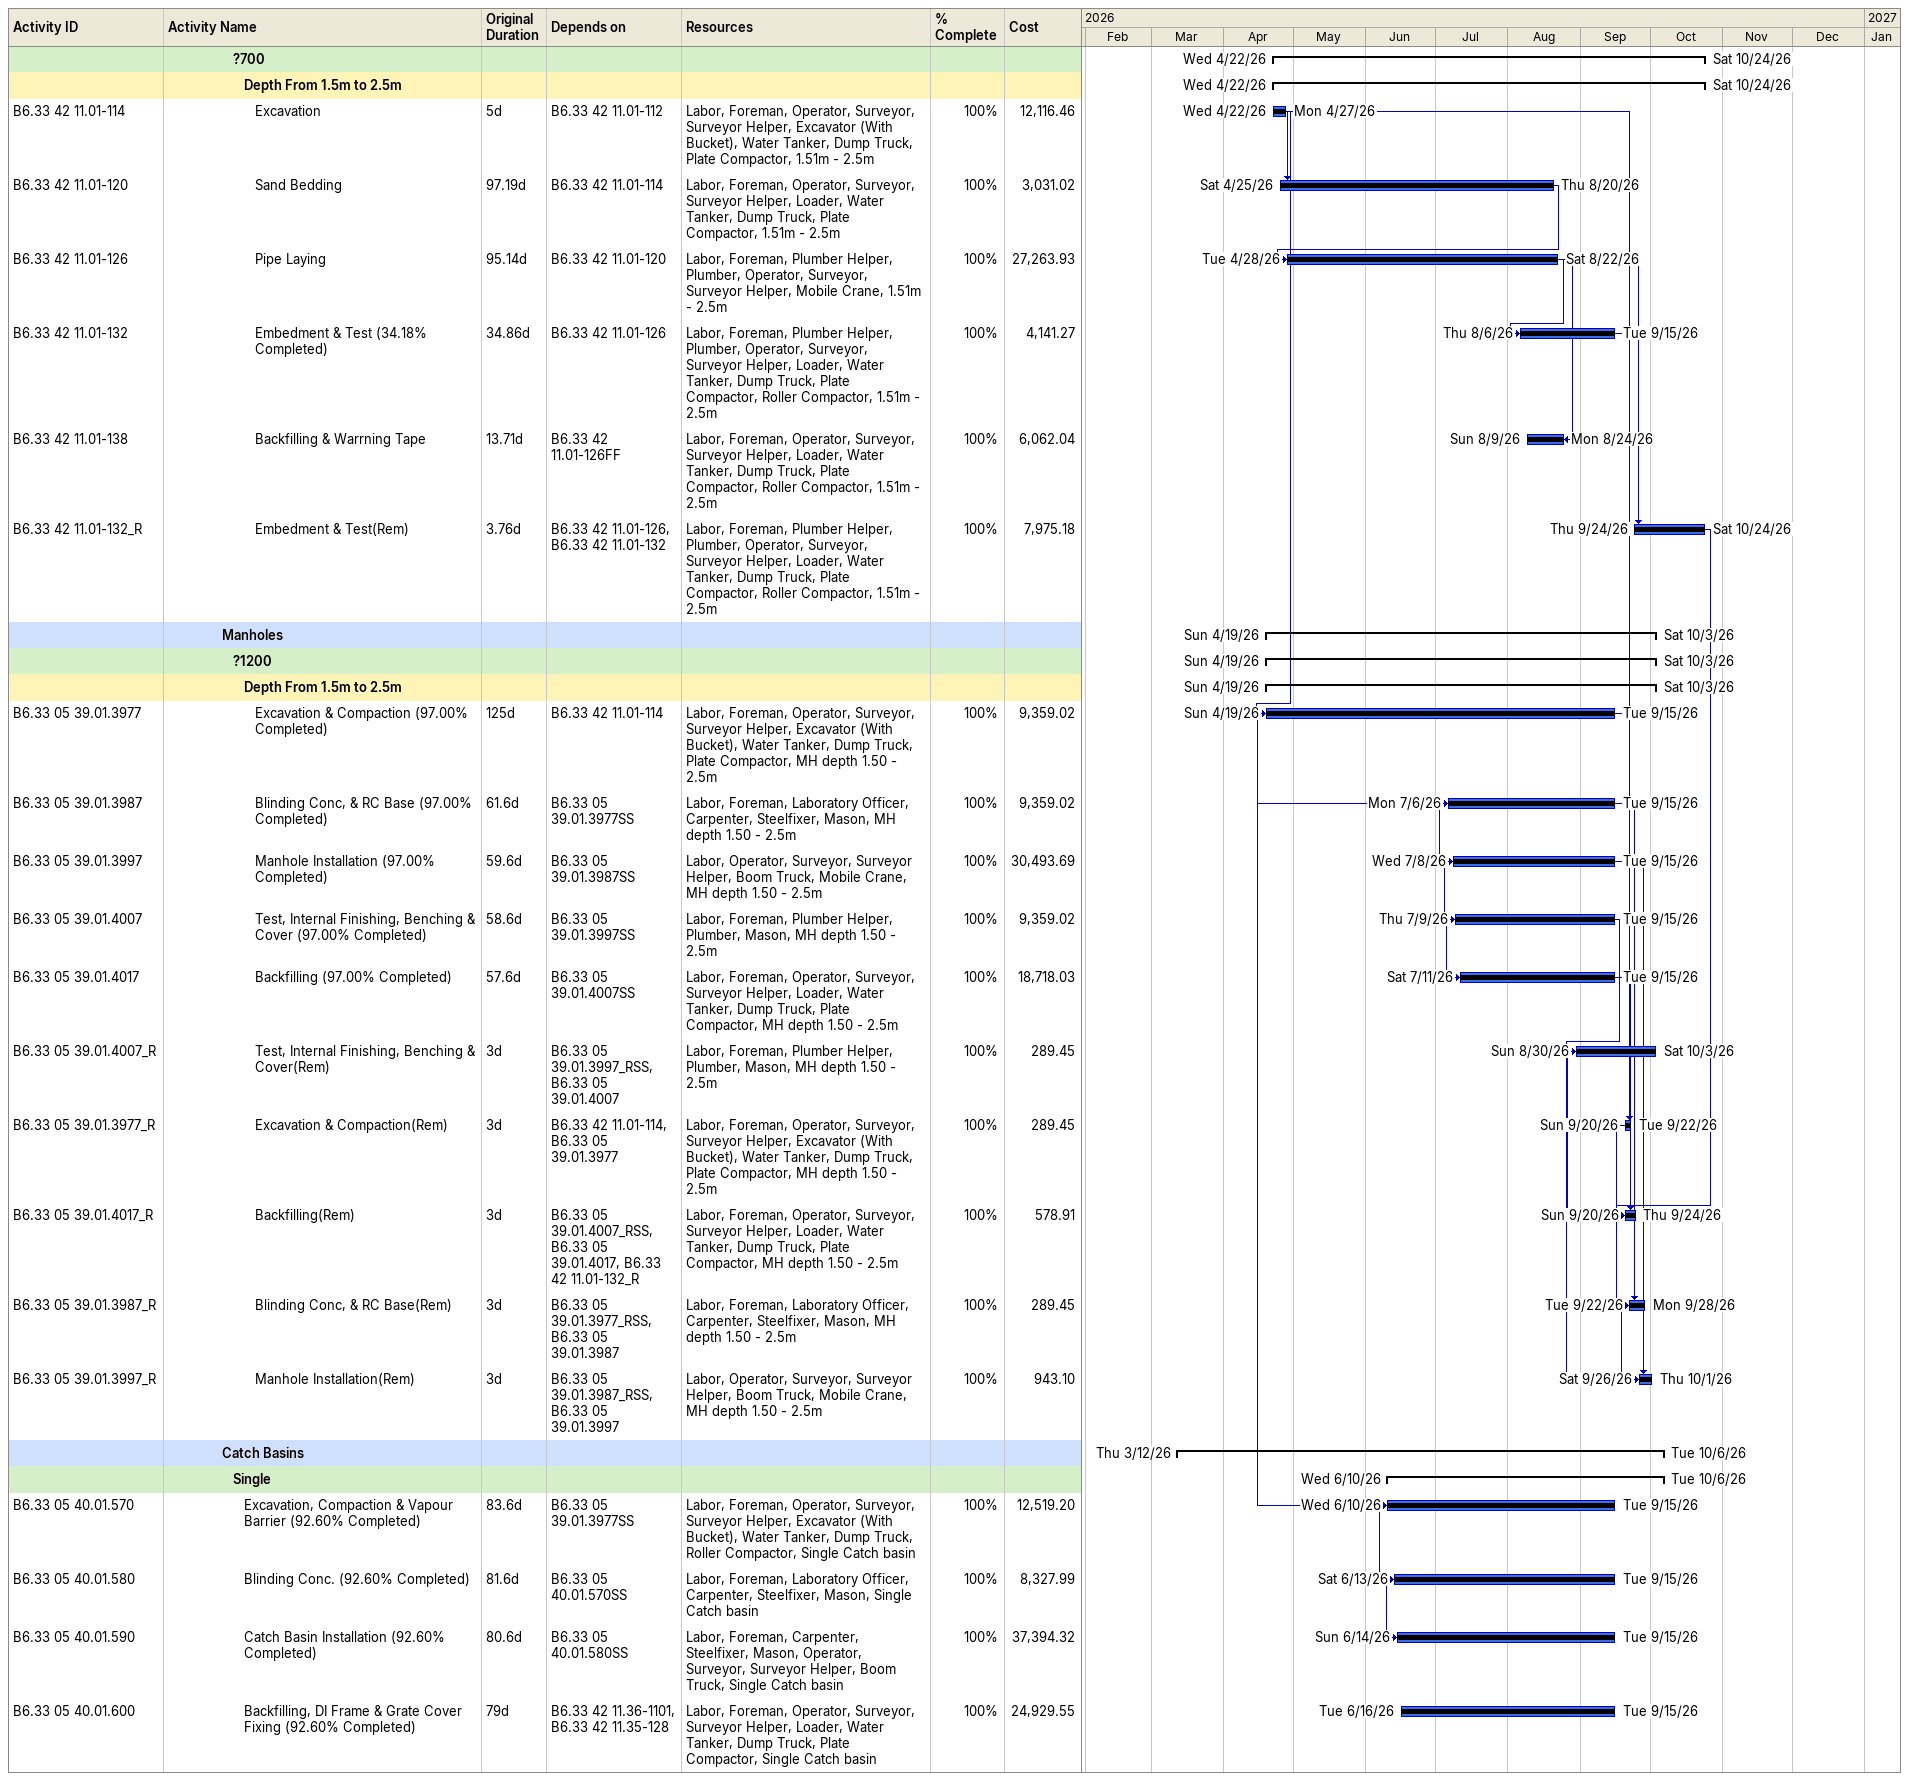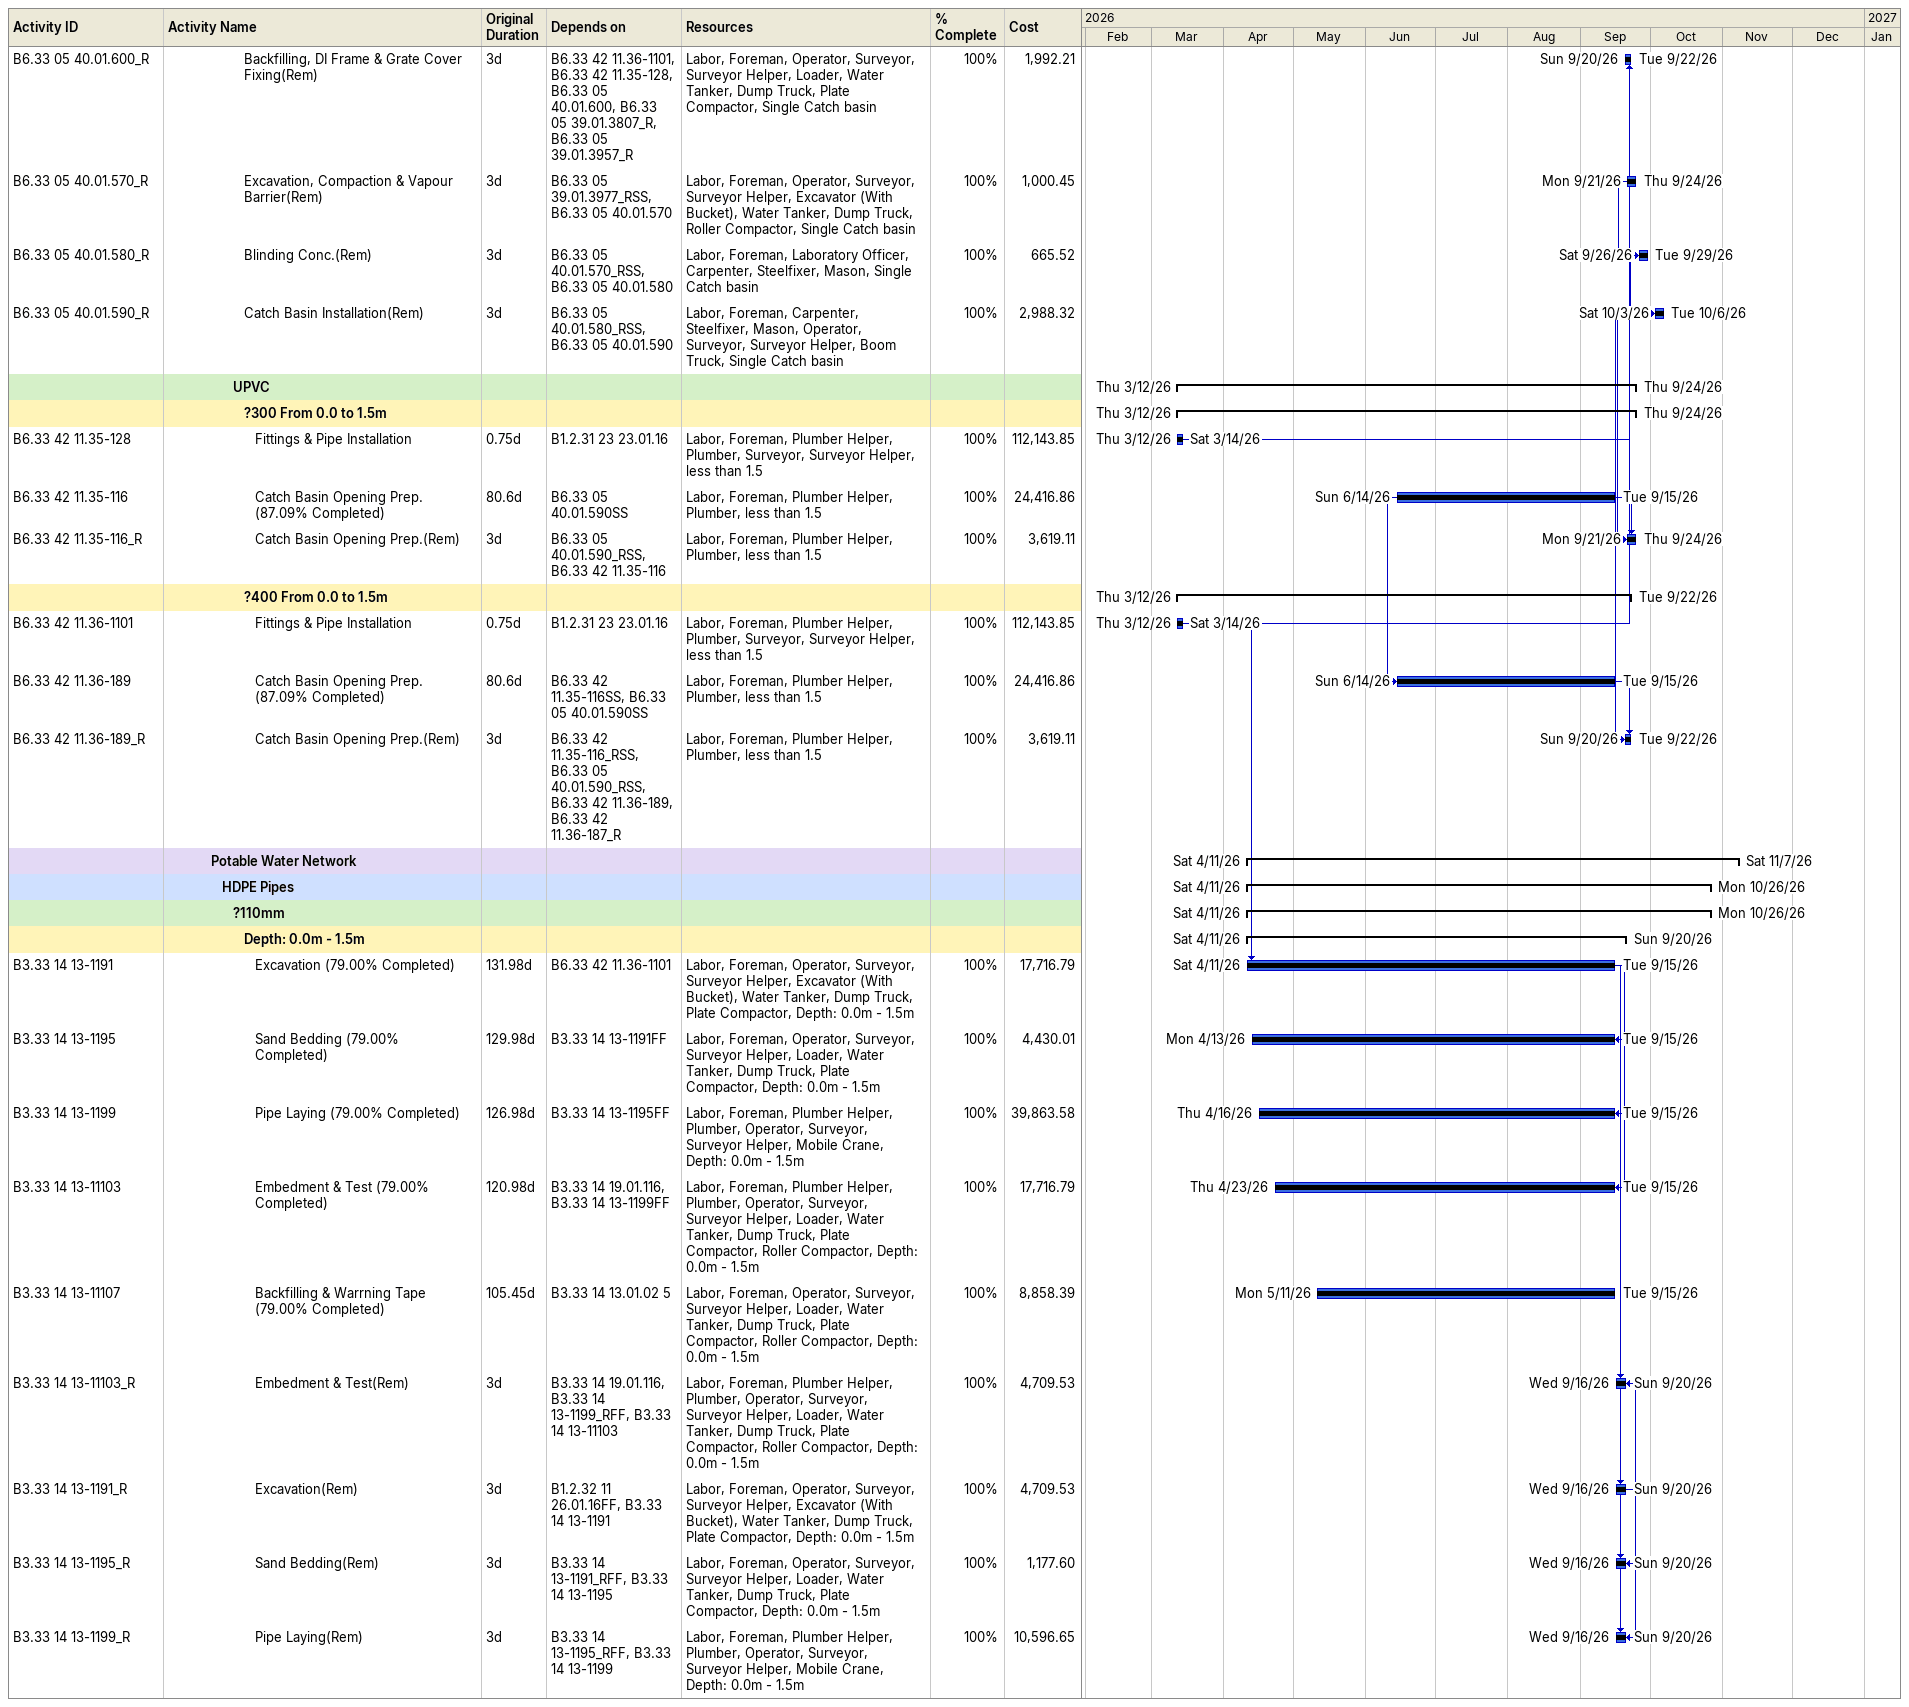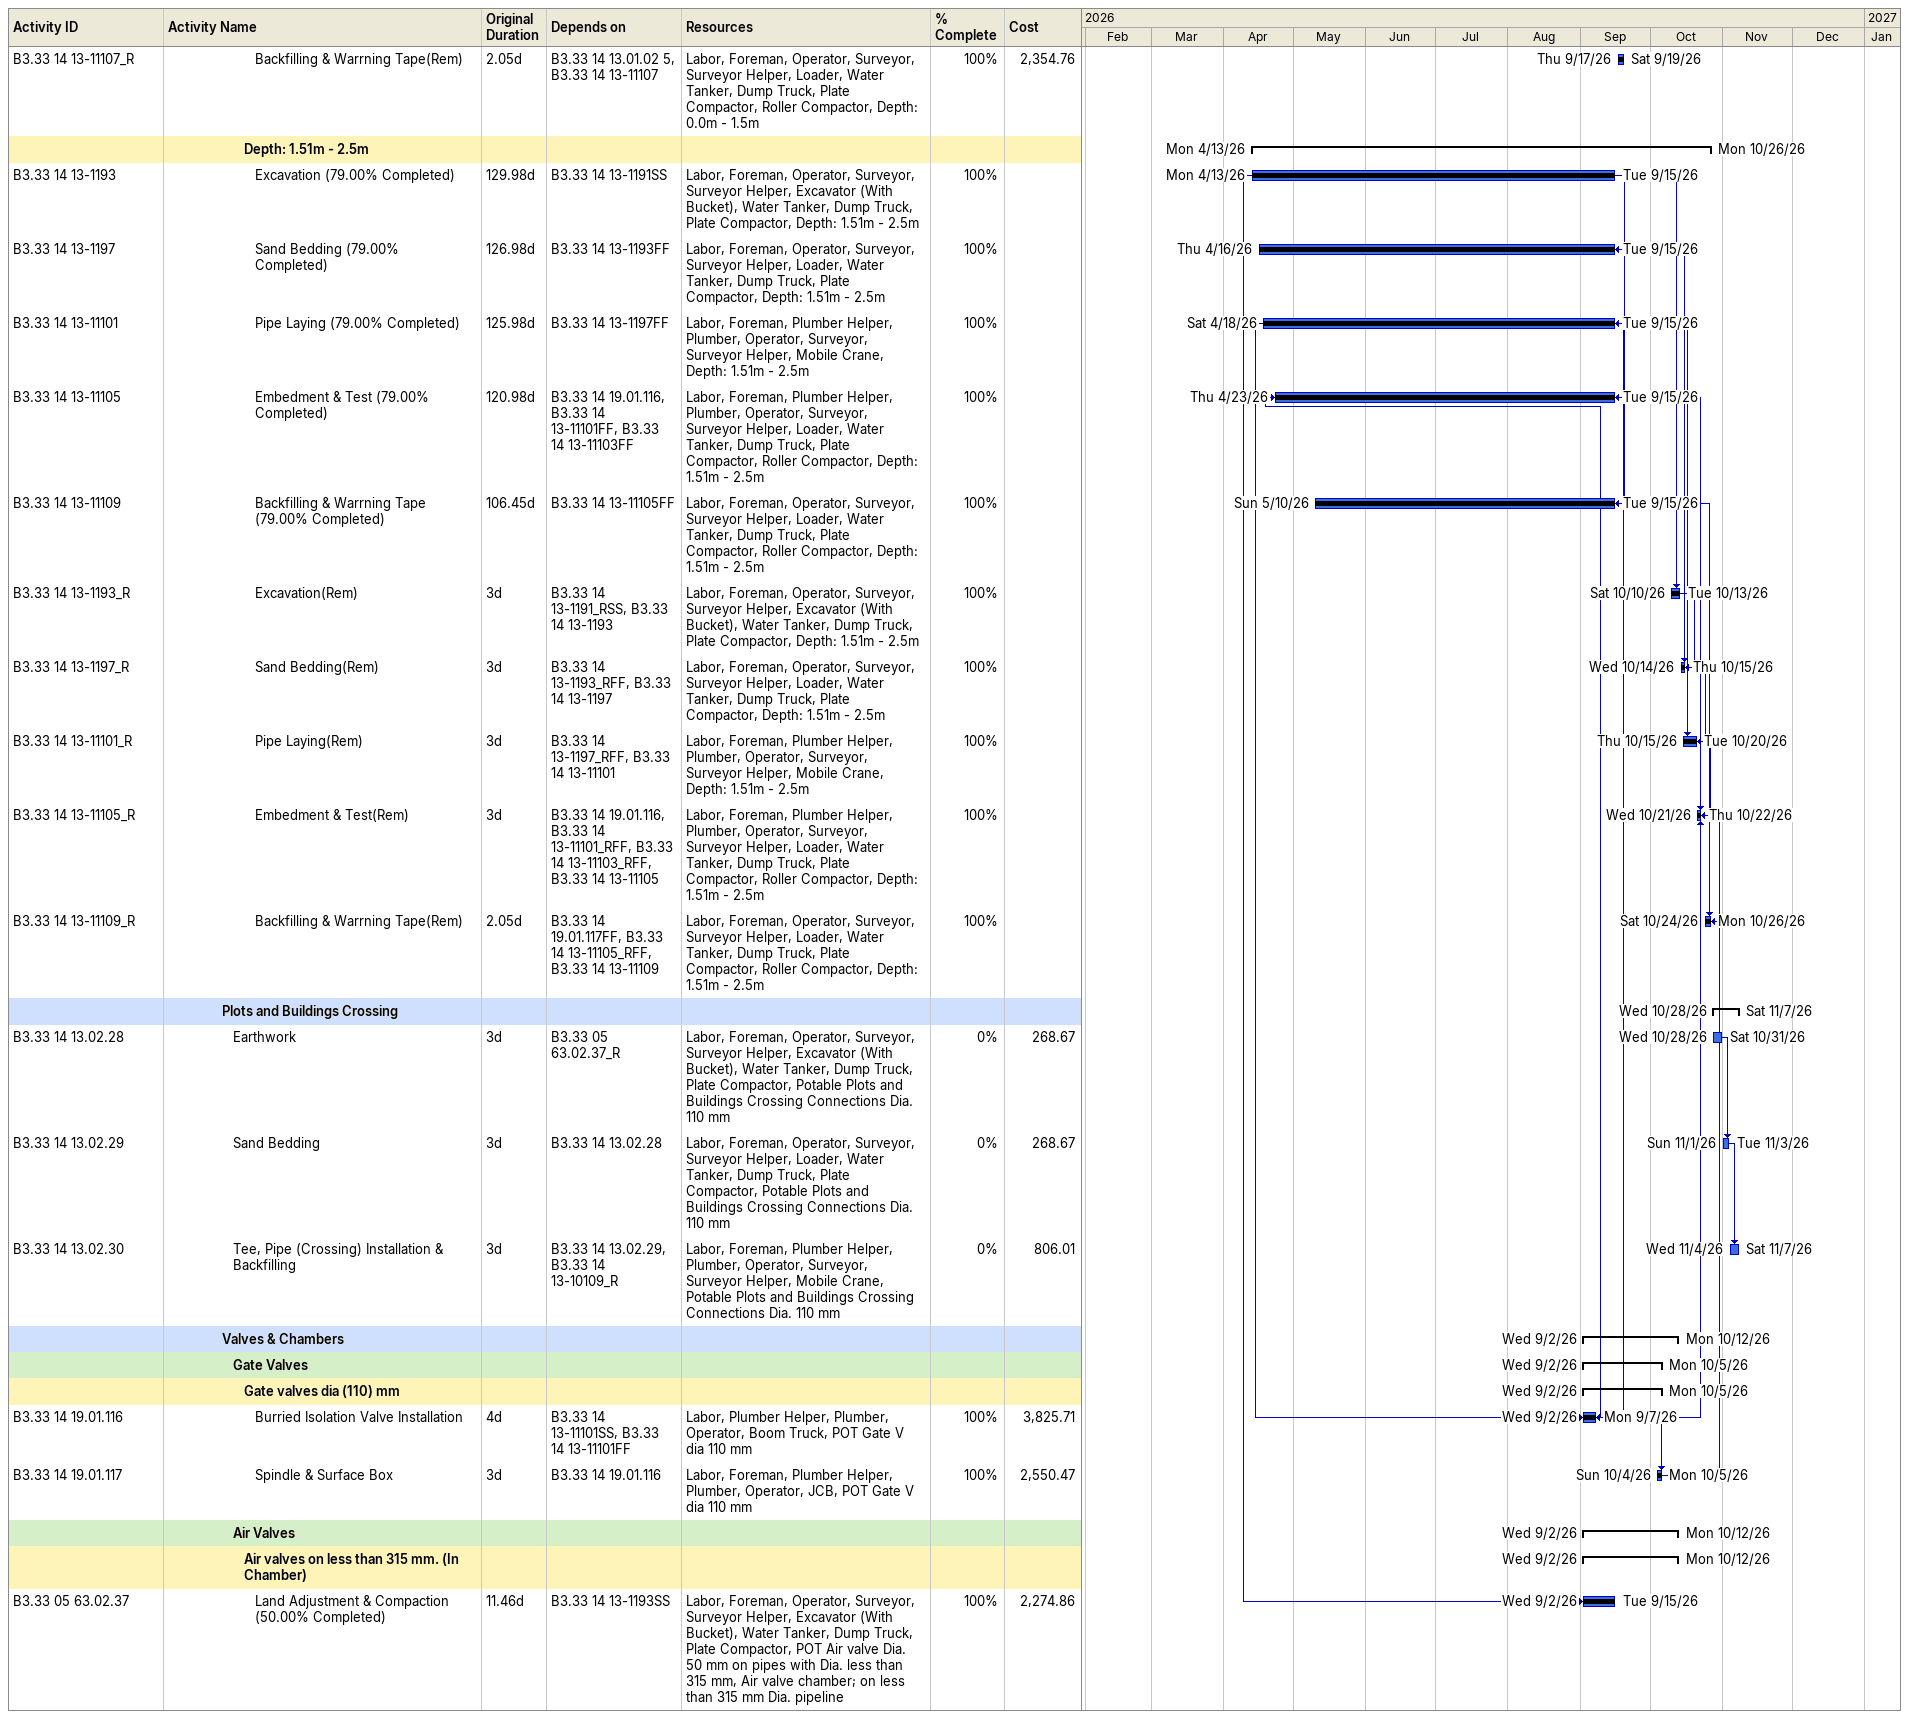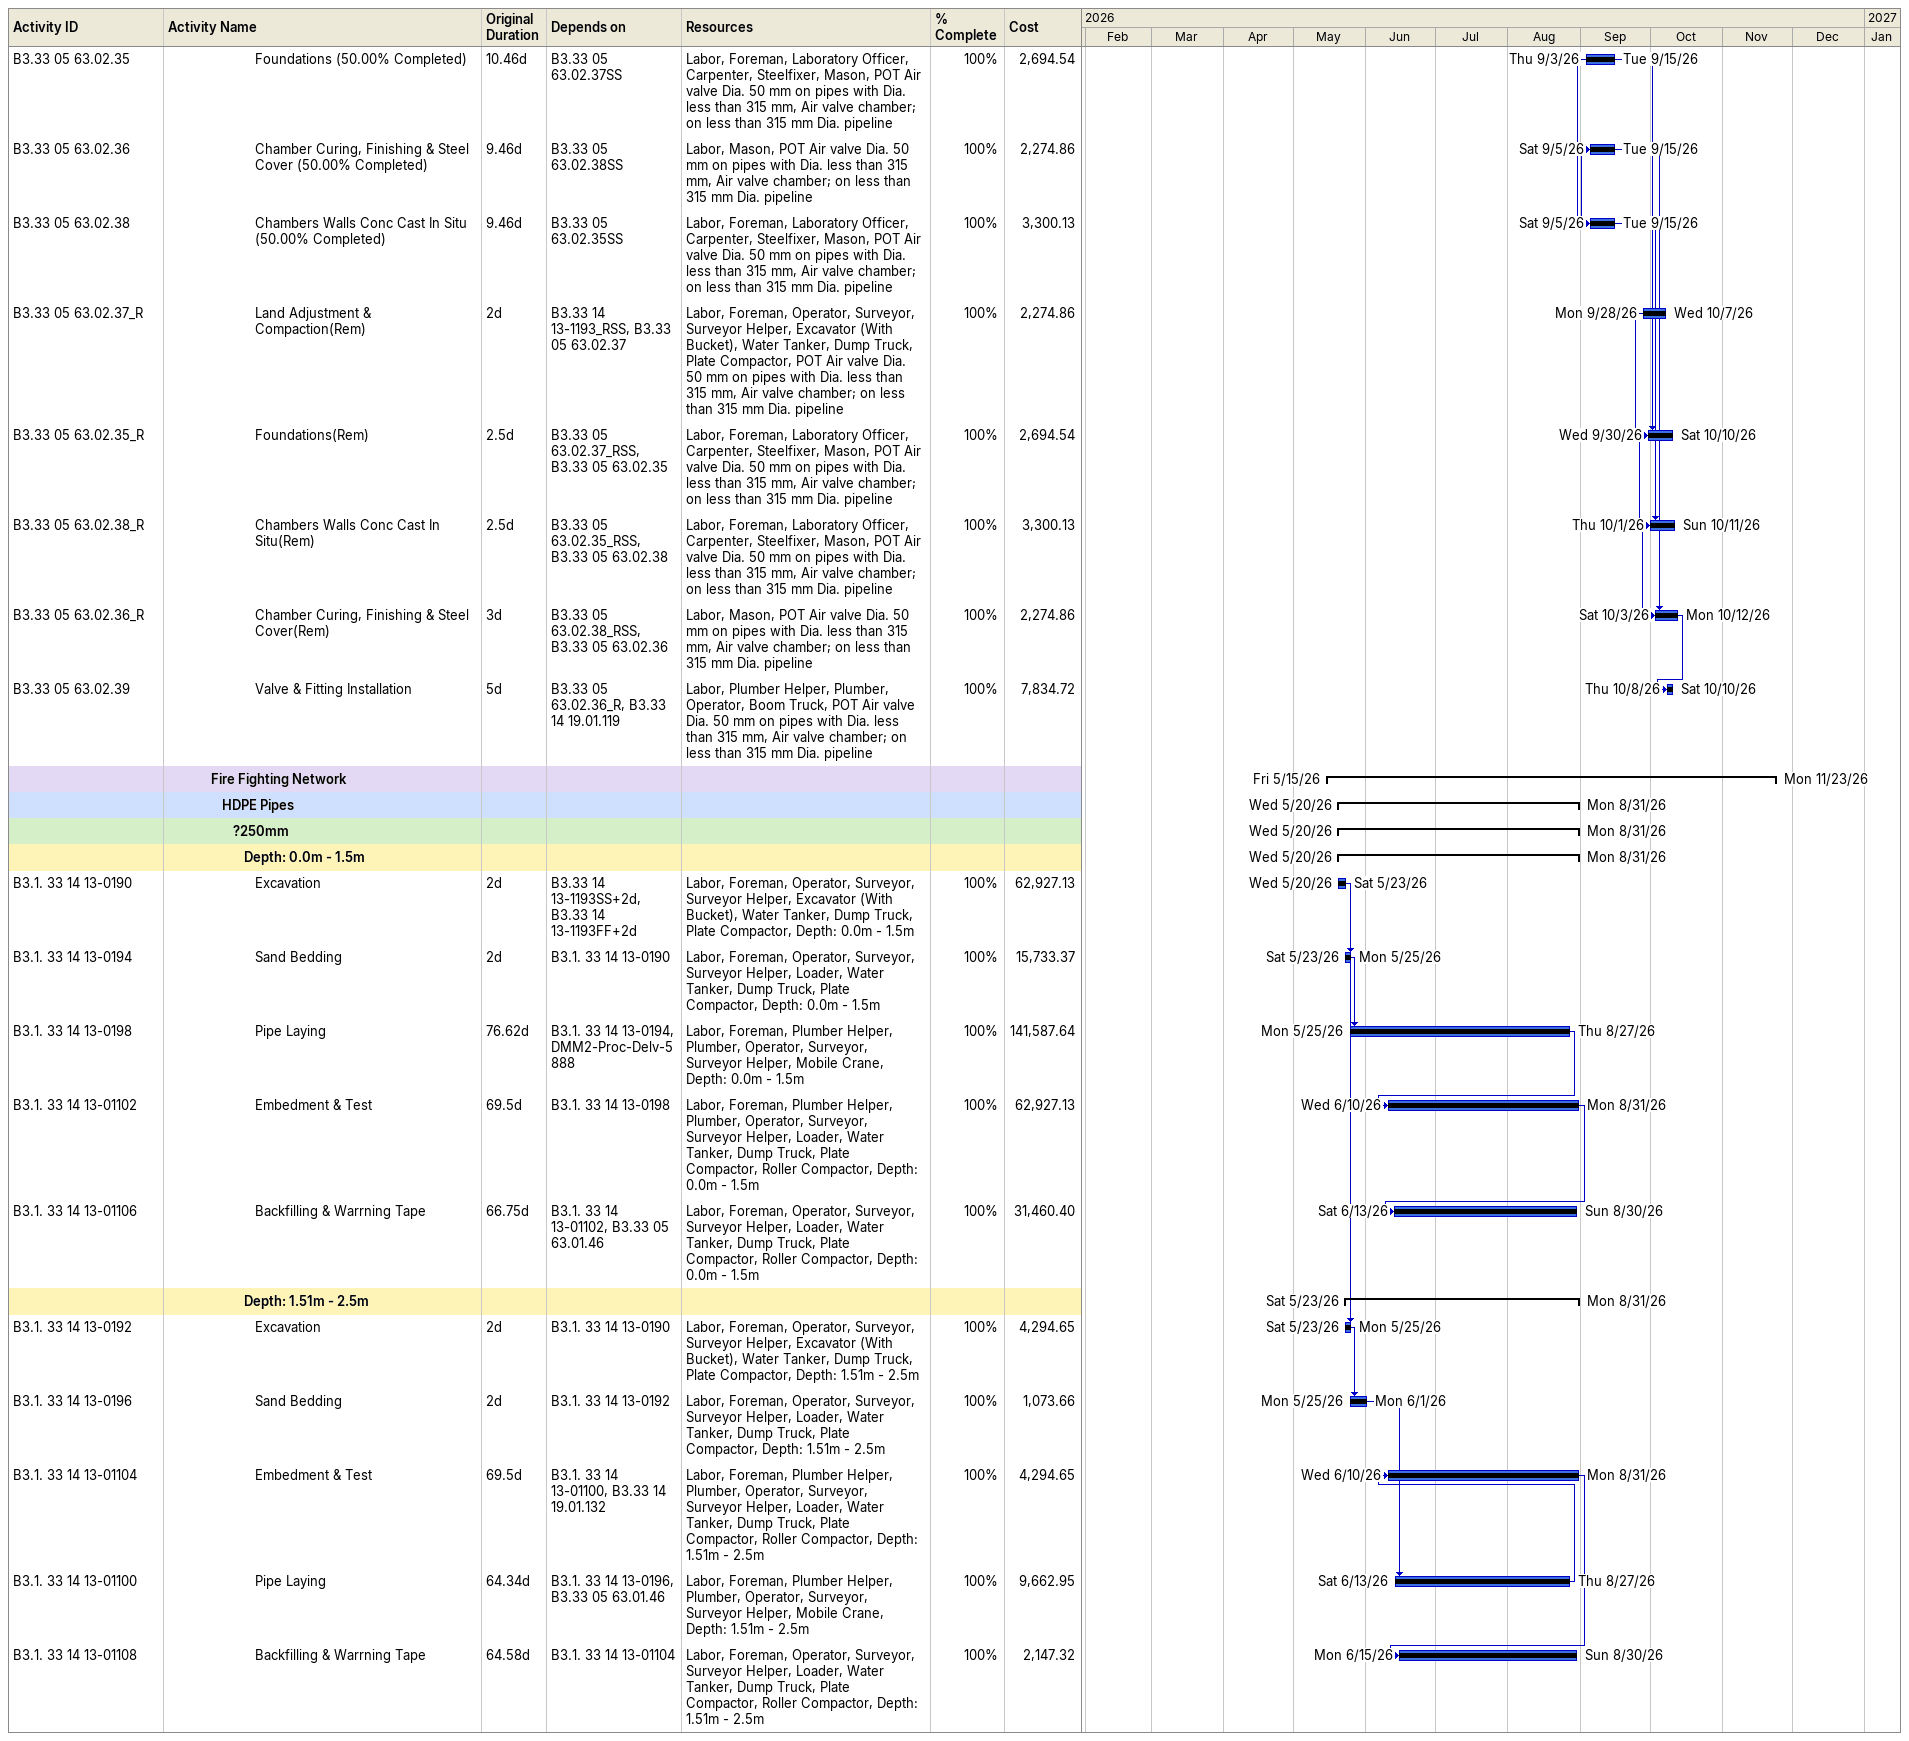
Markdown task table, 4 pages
| ID | Level | Task | Original duration | Start | Finish | Predecessors | Resources | % complete | Cost |
|---|---|---|---|---|---|---|---|---|---|
|  | 7 | **?700** |  | 2026-04-22 | 2026-10-24 |  |  |  |  |
|  | 8 | **Depth From 1.5m to 2.5m** |  | 2026-04-22 | 2026-10-24 |  |  |  |  |
| B6.33 42 11.01-114 | 9 | Excavation | 5d | 2026-04-22 | 2026-04-27 | B6.33 42 11.01-112 | Labor, Foreman, Operator, Surveyor, Surveyor Helper, Excavator (With Bucket), Water Tanker, Dump Truck, Plate Compactor, 1.51m - 2.5m | 100 | 12116.46 |
| B6.33 42 11.01-120 | 9 | Sand Bedding | 97.19d | 2026-04-25 | 2026-08-20 | B6.33 42 11.01-114 | Labor, Foreman, Operator, Surveyor, Surveyor Helper, Loader, Water Tanker, Dump Truck, Plate Compactor, 1.51m - 2.5m | 100 | 3031.02 |
| B6.33 42 11.01-126 | 9 | Pipe Laying | 95.14d | 2026-04-28 | 2026-08-22 | B6.33 42 11.01-120 | Labor, Foreman, Plumber Helper, Plumber, Operator, Surveyor, Surveyor Helper, Mobile Crane, 1.51m - 2.5m | 100 | 27263.93 |
| B6.33 42 11.01-132 | 9 | Embedment & Test (34.18% Completed) | 34.86d | 2026-08-06 | 2026-09-15 | B6.33 42 11.01-126 | Labor, Foreman, Plumber Helper, Plumber, Operator, Surveyor, Surveyor Helper, Loader, Water Tanker, Dump Truck, Plate Compactor, Roller Compactor, 1.51m - 2.5m | 100 | 4141.27 |
| B6.33 42 11.01-138 | 9 | Backfilling & Warrning Tape | 13.71d | 2026-08-09 | 2026-08-24 | B6.33 42 11.01-126FF | Labor, Foreman, Operator, Surveyor, Surveyor Helper, Loader, Water Tanker, Dump Truck, Plate Compactor, Roller Compactor, 1.51m - 2.5m | 100 | 6062.04 |
| B6.33 42 11.01-132_R | 9 | Embedment & Test(Rem) | 3.76d | 2026-09-24 | 2026-10-24 | B6.33 42 11.01-126, B6.33 42 11.01-132 | Labor, Foreman, Plumber Helper, Plumber, Operator, Surveyor, Surveyor Helper, Loader, Water Tanker, Dump Truck, Plate Compactor, Roller Compactor, 1.51m - 2.5m | 100 | 7975.18 |
|  | 6 | **Manholes** |  | 2026-04-19 | 2026-10-03 |  |  |  |  |
|  | 7 | **?1200** |  | 2026-04-19 | 2026-10-03 |  |  |  |  |
|  | 8 | **Depth From 1.5m to 2.5m** |  | 2026-04-19 | 2026-10-03 |  |  |  |  |
| B6.33 05 39.01.3977 | 9 | Excavation & Compaction (97.00% Completed) | 125d | 2026-04-19 | 2026-09-15 | B6.33 42 11.01-114 | Labor, Foreman, Operator, Surveyor, Surveyor Helper, Excavator (With Bucket), Water Tanker, Dump Truck, Plate Compactor, MH depth 1.50 - 2.5m | 100 | 9359.02 |
| B6.33 05 39.01.3987 | 9 | Blinding Conc, & RC Base (97.00% Completed) | 61.6d | 2026-07-06 | 2026-09-15 | B6.33 05 39.01.3977SS | Labor, Foreman, Laboratory Officer, Carpenter, Steelfixer, Mason, MH depth 1.50 - 2.5m | 100 | 9359.02 |
| B6.33 05 39.01.3997 | 9 | Manhole Installation (97.00% Completed) | 59.6d | 2026-07-08 | 2026-09-15 | B6.33 05 39.01.3987SS | Labor, Operator, Surveyor, Surveyor Helper, Boom Truck, Mobile Crane, MH depth 1.50 - 2.5m | 100 | 30493.69 |
| B6.33 05 39.01.4007 | 9 | Test, Internal Finishing, Benching & Cover (97.00% Completed) | 58.6d | 2026-07-09 | 2026-09-15 | B6.33 05 39.01.3997SS | Labor, Foreman, Plumber Helper, Plumber, Mason, MH depth 1.50 - 2.5m | 100 | 9359.02 |
| B6.33 05 39.01.4017 | 9 | Backfilling (97.00% Completed) | 57.6d | 2026-07-11 | 2026-09-15 | B6.33 05 39.01.4007SS | Labor, Foreman, Operator, Surveyor, Surveyor Helper, Loader, Water Tanker, Dump Truck, Plate Compactor, MH depth 1.50 - 2.5m | 100 | 18718.03 |
| B6.33 05 39.01.4007_R | 9 | Test, Internal Finishing, Benching & Cover(Rem) | 3d | 2026-08-30 | 2026-10-03 | B6.33 05 39.01.3997_RSS, B6.33 05 39.01.4007 | Labor, Foreman, Plumber Helper, Plumber, Mason, MH depth 1.50 - 2.5m | 100 | 289.45 |
| B6.33 05 39.01.3977_R | 9 | Excavation & Compaction(Rem) | 3d | 2026-09-20 | 2026-09-22 | B6.33 42 11.01-114, B6.33 05 39.01.3977 | Labor, Foreman, Operator, Surveyor, Surveyor Helper, Excavator (With Bucket), Water Tanker, Dump Truck, Plate Compactor, MH depth 1.50 - 2.5m | 100 | 289.45 |
| B6.33 05 39.01.4017_R | 9 | Backfilling(Rem) | 3d | 2026-09-20 | 2026-09-24 | B6.33 05 39.01.4007_RSS, B6.33 05 39.01.4017, B6.33 42 11.01-132_R | Labor, Foreman, Operator, Surveyor, Surveyor Helper, Loader, Water Tanker, Dump Truck, Plate Compactor, MH depth 1.50 - 2.5m | 100 | 578.91 |
| B6.33 05 39.01.3987_R | 9 | Blinding Conc, & RC Base(Rem) | 3d | 2026-09-22 | 2026-09-28 | B6.33 05 39.01.3977_RSS, B6.33 05 39.01.3987 | Labor, Foreman, Laboratory Officer, Carpenter, Steelfixer, Mason, MH depth 1.50 - 2.5m | 100 | 289.45 |
| B6.33 05 39.01.3997_R | 9 | Manhole Installation(Rem) | 3d | 2026-09-26 | 2026-10-01 | B6.33 05 39.01.3987_RSS, B6.33 05 39.01.3997 | Labor, Operator, Surveyor, Surveyor Helper, Boom Truck, Mobile Crane, MH depth 1.50 - 2.5m | 100 | 943.10 |
|  | 6 | **Catch Basins** |  | 2026-03-12 | 2026-10-06 |  |  |  |  |
|  | 7 | **Single** |  | 2026-06-10 | 2026-10-06 |  |  |  |  |
| B6.33 05 40.01.570 | 8 | Excavation, Compaction & Vapour Barrier (92.60% Completed) | 83.6d | 2026-06-10 | 2026-09-15 | B6.33 05 39.01.3977SS | Labor, Foreman, Operator, Surveyor, Surveyor Helper, Excavator (With Bucket), Water Tanker, Dump Truck, Roller Compactor, Single Catch basin | 100 | 12519.20 |
| B6.33 05 40.01.580 | 8 | Blinding Conc. (92.60% Completed) | 81.6d | 2026-06-13 | 2026-09-15 | B6.33 05 40.01.570SS | Labor, Foreman, Laboratory Officer, Carpenter, Steelfixer, Mason, Single Catch basin | 100 | 8327.99 |
| B6.33 05 40.01.590 | 8 | Catch Basin Installation (92.60% Completed) | 80.6d | 2026-06-14 | 2026-09-15 | B6.33 05 40.01.580SS | Labor, Foreman, Carpenter, Steelfixer, Mason, Operator, Surveyor, Surveyor Helper, Boom Truck, Single Catch basin | 100 | 37394.32 |
| B6.33 05 40.01.600 | 8 | Backfilling, DI Frame & Grate Cover Fixing (92.60% Completed) | 79d | 2026-06-16 | 2026-09-15 | B6.33 42 11.36-1101, B6.33 42 11.35-128 | Labor, Foreman, Operator, Surveyor, Surveyor Helper, Loader, Water Tanker, Dump Truck, Plate Compactor, Single Catch basin | 100 | 24929.55 |
| B6.33 05 40.01.600_R | 8 | Backfilling, DI Frame & Grate Cover Fixing(Rem) | 3d | 2026-09-20 | 2026-09-22 | B6.33 42 11.36-1101, B6.33 42 11.35-128, B6.33 05 40.01.600, B6.33 05 39.01.3807_R, B6.33 05 39.01.3957_R | Labor, Foreman, Operator, Surveyor, Surveyor Helper, Loader, Water Tanker, Dump Truck, Plate Compactor, Single Catch basin | 100 | 1992.21 |
| B6.33 05 40.01.570_R | 8 | Excavation, Compaction & Vapour Barrier(Rem) | 3d | 2026-09-21 | 2026-09-24 | B6.33 05 39.01.3977_RSS, B6.33 05 40.01.570 | Labor, Foreman, Operator, Surveyor, Surveyor Helper, Excavator (With Bucket), Water Tanker, Dump Truck, Roller Compactor, Single Catch basin | 100 | 1000.45 |
| B6.33 05 40.01.580_R | 8 | Blinding Conc.(Rem) | 3d | 2026-09-26 | 2026-09-29 | B6.33 05 40.01.570_RSS, B6.33 05 40.01.580 | Labor, Foreman, Laboratory Officer, Carpenter, Steelfixer, Mason, Single Catch basin | 100 | 665.52 |
| B6.33 05 40.01.590_R | 8 | Catch Basin Installation(Rem) | 3d | 2026-10-03 | 2026-10-06 | B6.33 05 40.01.580_RSS, B6.33 05 40.01.590 | Labor, Foreman, Carpenter, Steelfixer, Mason, Operator, Surveyor, Surveyor Helper, Boom Truck, Single Catch basin | 100 | 2988.32 |
|  | 7 | **UPVC** |  | 2026-03-12 | 2026-09-24 |  |  |  |  |
|  | 8 | **?300 From 0.0 to 1.5m** |  | 2026-03-12 | 2026-09-24 |  |  |  |  |
| B6.33 42 11.35-128 | 9 | Fittings & Pipe Installation | 0.75d | 2026-03-12 | 2026-03-14 | B1.2.31 23 23.01.16 | Labor, Foreman, Plumber Helper, Plumber, Surveyor, Surveyor Helper, less than 1.5 | 100 | 112143.85 |
| B6.33 42 11.35-116 | 9 | Catch Basin Opening Prep. (87.09% Completed) | 80.6d | 2026-06-14 | 2026-09-15 | B6.33 05 40.01.590SS | Labor, Foreman, Plumber Helper, Plumber, less than 1.5 | 100 | 24416.86 |
| B6.33 42 11.35-116_R | 9 | Catch Basin Opening Prep.(Rem) | 3d | 2026-09-21 | 2026-09-24 | B6.33 05 40.01.590_RSS, B6.33 42 11.35-116 | Labor, Foreman, Plumber Helper, Plumber, less than 1.5 | 100 | 3619.11 |
|  | 8 | **?400 From 0.0 to 1.5m** |  | 2026-03-12 | 2026-09-22 |  |  |  |  |
| B6.33 42 11.36-1101 | 9 | Fittings & Pipe Installation | 0.75d | 2026-03-12 | 2026-03-14 | B1.2.31 23 23.01.16 | Labor, Foreman, Plumber Helper, Plumber, Surveyor, Surveyor Helper, less than 1.5 | 100 | 112143.85 |
| B6.33 42 11.36-189 | 9 | Catch Basin Opening Prep. (87.09% Completed) | 80.6d | 2026-06-14 | 2026-09-15 | B6.33 42 11.35-116SS, B6.33 05 40.01.590SS | Labor, Foreman, Plumber Helper, Plumber, less than 1.5 | 100 | 24416.86 |
| B6.33 42 11.36-189_R | 9 | Catch Basin Opening Prep.(Rem) | 3d | 2026-09-20 | 2026-09-22 | B6.33 42 11.35-116_RSS, B6.33 05 40.01.590_RSS, B6.33 42 11.36-189, B6.33 42 11.36-187_R | Labor, Foreman, Plumber Helper, Plumber, less than 1.5 | 100 | 3619.11 |
|  | 5 | **Potable Water Network** |  | 2026-04-11 | 2026-11-07 |  |  |  |  |
|  | 6 | **HDPE Pipes** |  | 2026-04-11 | 2026-10-26 |  |  |  |  |
|  | 7 | **?110mm** |  | 2026-04-11 | 2026-10-26 |  |  |  |  |
|  | 8 | **Depth: 0.0m - 1.5m** |  | 2026-04-11 | 2026-09-20 |  |  |  |  |
| B3.33 14 13-1191 | 9 | Excavation (79.00% Completed) | 131.98d | 2026-04-11 | 2026-09-15 | B6.33 42 11.36-1101 | Labor, Foreman, Operator, Surveyor, Surveyor Helper, Excavator (With Bucket), Water Tanker, Dump Truck, Plate Compactor, Depth: 0.0m - 1.5m | 100 | 17716.79 |
| B3.33 14 13-1195 | 9 | Sand Bedding (79.00% Completed) | 129.98d | 2026-04-13 | 2026-09-15 | B3.33 14 13-1191FF | Labor, Foreman, Operator, Surveyor, Surveyor Helper, Loader, Water Tanker, Dump Truck, Plate Compactor, Depth: 0.0m - 1.5m | 100 | 4430.01 |
| B3.33 14 13-1199 | 9 | Pipe Laying (79.00% Completed) | 126.98d | 2026-04-16 | 2026-09-15 | B3.33 14 13-1195FF | Labor, Foreman, Plumber Helper, Plumber, Operator, Surveyor, Surveyor Helper, Mobile Crane, Depth: 0.0m - 1.5m | 100 | 39863.58 |
| B3.33 14 13-11103 | 9 | Embedment & Test (79.00% Completed) | 120.98d | 2026-04-23 | 2026-09-15 | B3.33 14 19.01.116, B3.33 14 13-1199FF | Labor, Foreman, Plumber Helper, Plumber, Operator, Surveyor, Surveyor Helper, Loader, Water Tanker, Dump Truck, Plate Compactor, Roller Compactor, Depth: 0.0m - 1.5m | 100 | 17716.79 |
| B3.33 14 13-11107 | 9 | Backfilling & Warrning Tape (79.00% Completed) | 105.45d | 2026-05-11 | 2026-09-15 | B3.33 14 13.01.02 5 | Labor, Foreman, Operator, Surveyor, Surveyor Helper, Loader, Water Tanker, Dump Truck, Plate Compactor, Roller Compactor, Depth: 0.0m - 1.5m | 100 | 8858.39 |
| B3.33 14 13-11103_R | 9 | Embedment & Test(Rem) | 3d | 2026-09-16 | 2026-09-20 | B3.33 14 19.01.116, B3.33 14 13-1199_RFF, B3.33 14 13-11103 | Labor, Foreman, Plumber Helper, Plumber, Operator, Surveyor, Surveyor Helper, Loader, Water Tanker, Dump Truck, Plate Compactor, Roller Compactor, Depth: 0.0m - 1.5m | 100 | 4709.53 |
| B3.33 14 13-1191_R | 9 | Excavation(Rem) | 3d | 2026-09-16 | 2026-09-20 | B1.2.32 11 26.01.16FF, B3.33 14 13-1191 | Labor, Foreman, Operator, Surveyor, Surveyor Helper, Excavator (With Bucket), Water Tanker, Dump Truck, Plate Compactor, Depth: 0.0m - 1.5m | 100 | 4709.53 |
| B3.33 14 13-1195_R | 9 | Sand Bedding(Rem) | 3d | 2026-09-16 | 2026-09-20 | B3.33 14 13-1191_RFF, B3.33 14 13-1195 | Labor, Foreman, Operator, Surveyor, Surveyor Helper, Loader, Water Tanker, Dump Truck, Plate Compactor, Depth: 0.0m - 1.5m | 100 | 1177.60 |
| B3.33 14 13-1199_R | 9 | Pipe Laying(Rem) | 3d | 2026-09-16 | 2026-09-20 | B3.33 14 13-1195_RFF, B3.33 14 13-1199 | Labor, Foreman, Plumber Helper, Plumber, Operator, Surveyor, Surveyor Helper, Mobile Crane, Depth: 0.0m - 1.5m | 100 | 10596.65 |
| B3.33 14 13-11107_R | 9 | Backfilling & Warrning Tape(Rem) | 2.05d | 2026-09-17 | 2026-09-19 | B3.33 14 13.01.02 5, B3.33 14 13-11107 | Labor, Foreman, Operator, Surveyor, Surveyor Helper, Loader, Water Tanker, Dump Truck, Plate Compactor, Roller Compactor, Depth: 0.0m - 1.5m | 100 | 2354.76 |
|  | 8 | **Depth: 1.51m - 2.5m** |  | 2026-04-13 | 2026-10-26 |  |  |  |  |
| B3.33 14 13-1193 | 9 | Excavation (79.00% Completed) | 129.98d | 2026-04-13 | 2026-09-15 | B3.33 14 13-1191SS | Labor, Foreman, Operator, Surveyor, Surveyor Helper, Excavator (With Bucket), Water Tanker, Dump Truck, Plate Compactor, Depth: 1.51m - 2.5m | 100 |  |
| B3.33 14 13-1197 | 9 | Sand Bedding (79.00% Completed) | 126.98d | 2026-04-16 | 2026-09-15 | B3.33 14 13-1193FF | Labor, Foreman, Operator, Surveyor, Surveyor Helper, Loader, Water Tanker, Dump Truck, Plate Compactor, Depth: 1.51m - 2.5m | 100 |  |
| B3.33 14 13-11101 | 9 | Pipe Laying (79.00% Completed) | 125.98d | 2026-04-18 | 2026-09-15 | B3.33 14 13-1197FF | Labor, Foreman, Plumber Helper, Plumber, Operator, Surveyor, Surveyor Helper, Mobile Crane, Depth: 1.51m - 2.5m | 100 |  |
| B3.33 14 13-11105 | 9 | Embedment & Test (79.00% Completed) | 120.98d | 2026-04-23 | 2026-09-15 | B3.33 14 19.01.116, B3.33 14 13-11101FF, B3.33 14 13-11103FF | Labor, Foreman, Plumber Helper, Plumber, Operator, Surveyor, Surveyor Helper, Loader, Water Tanker, Dump Truck, Plate Compactor, Roller Compactor, Depth: 1.51m - 2.5m | 100 |  |
| B3.33 14 13-11109 | 9 | Backfilling & Warrning Tape (79.00% Completed) | 106.45d | 2026-05-10 | 2026-09-15 | B3.33 14 13-11105FF | Labor, Foreman, Operator, Surveyor, Surveyor Helper, Loader, Water Tanker, Dump Truck, Plate Compactor, Roller Compactor, Depth: 1.51m - 2.5m | 100 |  |
| B3.33 14 13-1193_R | 9 | Excavation(Rem) | 3d | 2026-10-10 | 2026-10-13 | B3.33 14 13-1191_RSS, B3.33 14 13-1193 | Labor, Foreman, Operator, Surveyor, Surveyor Helper, Excavator (With Bucket), Water Tanker, Dump Truck, Plate Compactor, Depth: 1.51m - 2.5m | 100 |  |
| B3.33 14 13-1197_R | 9 | Sand Bedding(Rem) | 3d | 2026-10-14 | 2026-10-15 | B3.33 14 13-1193_RFF, B3.33 14 13-1197 | Labor, Foreman, Operator, Surveyor, Surveyor Helper, Loader, Water Tanker, Dump Truck, Plate Compactor, Depth: 1.51m - 2.5m | 100 |  |
| B3.33 14 13-11101_R | 9 | Pipe Laying(Rem) | 3d | 2026-10-15 | 2026-10-20 | B3.33 14 13-1197_RFF, B3.33 14 13-11101 | Labor, Foreman, Plumber Helper, Plumber, Operator, Surveyor, Surveyor Helper, Mobile Crane, Depth: 1.51m - 2.5m | 100 |  |
| B3.33 14 13-11105_R | 9 | Embedment & Test(Rem) | 3d | 2026-10-21 | 2026-10-22 | B3.33 14 19.01.116, B3.33 14 13-11101_RFF, B3.33 14 13-11103_RFF, B3.33 14 13-11105 | Labor, Foreman, Plumber Helper, Plumber, Operator, Surveyor, Surveyor Helper, Loader, Water Tanker, Dump Truck, Plate Compactor, Roller Compactor, Depth: 1.51m - 2.5m | 100 |  |
| B3.33 14 13-11109_R | 9 | Backfilling & Warrning Tape(Rem) | 2.05d | 2026-10-24 | 2026-10-26 | B3.33 14 19.01.117FF, B3.33 14 13-11105_RFF, B3.33 14 13-11109 | Labor, Foreman, Operator, Surveyor, Surveyor Helper, Loader, Water Tanker, Dump Truck, Plate Compactor, Roller Compactor, Depth: 1.51m - 2.5m | 100 |  |
|  | 6 | **Plots and Buildings Crossing** |  | 2026-10-28 | 2026-11-07 |  |  |  |  |
| B3.33 14 13.02.28 | 7 | Earthwork | 3d | 2026-10-28 | 2026-10-31 | B3.33 05 63.02.37_R | Labor, Foreman, Operator, Surveyor, Surveyor Helper, Excavator (With Bucket), Water Tanker, Dump Truck, Plate Compactor, Potable Plots and Buildings Crossing Connections Dia. 110 mm | 0 | 268.67 |
| B3.33 14 13.02.29 | 7 | Sand Bedding | 3d | 2026-11-01 | 2026-11-03 | B3.33 14 13.02.28 | Labor, Foreman, Operator, Surveyor, Surveyor Helper, Loader, Water Tanker, Dump Truck, Plate Compactor, Potable Plots and Buildings Crossing Connections Dia. 110 mm | 0 | 268.67 |
| B3.33 14 13.02.30 | 7 | Tee, Pipe (Crossing) Installation & Backfilling | 3d | 2026-11-04 | 2026-11-07 | B3.33 14 13.02.29, B3.33 14 13-10109_R | Labor, Foreman, Plumber Helper, Plumber, Operator, Surveyor, Surveyor Helper, Mobile Crane, Potable Plots and Buildings Crossing Connections Dia. 110 mm | 0 | 806.01 |
|  | 6 | **Valves & Chambers** |  | 2026-09-02 | 2026-10-12 |  |  |  |  |
|  | 7 | **Gate Valves** |  | 2026-09-02 | 2026-10-05 |  |  |  |  |
|  | 8 | **Gate valves dia (110) mm** |  | 2026-09-02 | 2026-10-05 |  |  |  |  |
| B3.33 14 19.01.116 | 9 | Burried Isolation Valve Installation | 4d | 2026-09-02 | 2026-09-07 | B3.33 14 13-11101SS, B3.33 14 13-11101FF | Labor, Plumber Helper, Plumber, Operator, Boom Truck, POT Gate V dia 110 mm | 100 | 3825.71 |
| B3.33 14 19.01.117 | 9 | Spindle & Surface Box | 3d | 2026-10-04 | 2026-10-05 | B3.33 14 19.01.116 | Labor, Foreman, Plumber Helper, Plumber, Operator, JCB, POT Gate V dia 110 mm | 100 | 2550.47 |
|  | 7 | **Air Valves** |  | 2026-09-02 | 2026-10-12 |  |  |  |  |
|  | 8 | **Air valves on less than 315 mm. (In Chamber)** |  | 2026-09-02 | 2026-10-12 |  |  |  |  |
| B3.33 05 63.02.37 | 9 | Land Adjustment & Compaction (50.00% Completed) | 11.46d | 2026-09-02 | 2026-09-15 | B3.33 14 13-1193SS | Labor, Foreman, Operator, Surveyor, Surveyor Helper, Excavator (With Bucket), Water Tanker, Dump Truck, Plate Compactor, POT Air valve Dia. 50 mm on pipes with Dia. less than 315 mm, Air valve chamber; on less than 315 mm Dia. pipeline | 100 | 2274.86 |
| B3.33 05 63.02.35 | 9 | Foundations (50.00% Completed) | 10.46d | 2026-09-03 | 2026-09-15 | B3.33 05 63.02.37SS | Labor, Foreman, Laboratory Officer, Carpenter, Steelfixer, Mason, POT Air valve Dia. 50 mm on pipes with Dia. less than 315 mm, Air valve chamber; on less than 315 mm Dia. pipeline | 100 | 2694.54 |
| B3.33 05 63.02.36 | 9 | Chamber Curing, Finishing & Steel Cover (50.00% Completed) | 9.46d | 2026-09-05 | 2026-09-15 | B3.33 05 63.02.38SS | Labor, Mason, POT Air valve Dia. 50 mm on pipes with Dia. less than 315 mm, Air valve chamber; on less than 315 mm Dia. pipeline | 100 | 2274.86 |
| B3.33 05 63.02.38 | 9 | Chambers Walls Conc Cast In Situ (50.00% Completed) | 9.46d | 2026-09-05 | 2026-09-15 | B3.33 05 63.02.35SS | Labor, Foreman, Laboratory Officer, Carpenter, Steelfixer, Mason, POT Air valve Dia. 50 mm on pipes with Dia. less than 315 mm, Air valve chamber; on less than 315 mm Dia. pipeline | 100 | 3300.13 |
| B3.33 05 63.02.37_R | 9 | Land Adjustment & Compaction(Rem) | 2d | 2026-09-28 | 2026-10-07 | B3.33 14 13-1193_RSS, B3.33 05 63.02.37 | Labor, Foreman, Operator, Surveyor, Surveyor Helper, Excavator (With Bucket), Water Tanker, Dump Truck, Plate Compactor, POT Air valve Dia. 50 mm on pipes with Dia. less than 315 mm, Air valve chamber; on less than 315 mm Dia. pipeline | 100 | 2274.86 |
| B3.33 05 63.02.35_R | 9 | Foundations(Rem) | 2.5d | 2026-09-30 | 2026-10-10 | B3.33 05 63.02.37_RSS, B3.33 05 63.02.35 | Labor, Foreman, Laboratory Officer, Carpenter, Steelfixer, Mason, POT Air valve Dia. 50 mm on pipes with Dia. less than 315 mm, Air valve chamber; on less than 315 mm Dia. pipeline | 100 | 2694.54 |
| B3.33 05 63.02.38_R | 9 | Chambers Walls Conc Cast In Situ(Rem) | 2.5d | 2026-10-01 | 2026-10-11 | B3.33 05 63.02.35_RSS, B3.33 05 63.02.38 | Labor, Foreman, Laboratory Officer, Carpenter, Steelfixer, Mason, POT Air valve Dia. 50 mm on pipes with Dia. less than 315 mm, Air valve chamber; on less than 315 mm Dia. pipeline | 100 | 3300.13 |
| B3.33 05 63.02.36_R | 9 | Chamber Curing, Finishing & Steel Cover(Rem) | 3d | 2026-10-03 | 2026-10-12 | B3.33 05 63.02.38_RSS, B3.33 05 63.02.36 | Labor, Mason, POT Air valve Dia. 50 mm on pipes with Dia. less than 315 mm, Air valve chamber; on less than 315 mm Dia. pipeline | 100 | 2274.86 |
| B3.33 05 63.02.39 | 9 | Valve & Fitting Installation | 5d | 2026-10-08 | 2026-10-10 | B3.33 05 63.02.36_R, B3.33 14 19.01.119 | Labor, Plumber Helper, Plumber, Operator, Boom Truck, POT Air valve Dia. 50 mm on pipes with Dia. less than 315 mm, Air valve chamber; on less than 315 mm Dia. pipeline | 100 | 7834.72 |
|  | 5 | **Fire Fighting Network** |  | 2026-05-15 | 2026-11-23 |  |  |  |  |
|  | 6 | **HDPE Pipes** |  | 2026-05-20 | 2026-08-31 |  |  |  |  |
|  | 7 | **?250mm** |  | 2026-05-20 | 2026-08-31 |  |  |  |  |
|  | 8 | **Depth: 0.0m - 1.5m** |  | 2026-05-20 | 2026-08-31 |  |  |  |  |
| B3.1. 33 14 13-0190 | 9 | Excavation | 2d | 2026-05-20 | 2026-05-23 | B3.33 14 13-1193SS+2d, B3.33 14 13-1193FF+2d | Labor, Foreman, Operator, Surveyor, Surveyor Helper, Excavator (With Bucket), Water Tanker, Dump Truck, Plate Compactor, Depth: 0.0m - 1.5m | 100 | 62927.13 |
| B3.1. 33 14 13-0194 | 9 | Sand Bedding | 2d | 2026-05-23 | 2026-05-25 | B3.1. 33 14 13-0190 | Labor, Foreman, Operator, Surveyor, Surveyor Helper, Loader, Water Tanker, Dump Truck, Plate Compactor, Depth: 0.0m - 1.5m | 100 | 15733.37 |
| B3.1. 33 14 13-0198 | 9 | Pipe Laying | 76.62d | 2026-05-25 | 2026-08-27 | B3.1. 33 14 13-0194, DMM2-Proc-Delv-5888 | Labor, Foreman, Plumber Helper, Plumber, Operator, Surveyor, Surveyor Helper, Mobile Crane, Depth: 0.0m - 1.5m | 100 | 141587.64 |
| B3.1. 33 14 13-01102 | 9 | Embedment & Test | 69.5d | 2026-06-10 | 2026-08-31 | B3.1. 33 14 13-0198 | Labor, Foreman, Plumber Helper, Plumber, Operator, Surveyor, Surveyor Helper, Loader, Water Tanker, Dump Truck, Plate Compactor, Roller Compactor, Depth: 0.0m - 1.5m | 100 | 62927.13 |
| B3.1. 33 14 13-01106 | 9 | Backfilling & Warrning Tape | 66.75d | 2026-06-13 | 2026-08-30 | B3.1. 33 14 13-01102, B3.33 05 63.01.46 | Labor, Foreman, Operator, Surveyor, Surveyor Helper, Loader, Water Tanker, Dump Truck, Plate Compactor, Roller Compactor, Depth: 0.0m - 1.5m | 100 | 31460.40 |
|  | 8 | **Depth: 1.51m - 2.5m** |  | 2026-05-23 | 2026-08-31 |  |  |  |  |
| B3.1. 33 14 13-0192 | 9 | Excavation | 2d | 2026-05-23 | 2026-05-25 | B3.1. 33 14 13-0190 | Labor, Foreman, Operator, Surveyor, Surveyor Helper, Excavator (With Bucket), Water Tanker, Dump Truck, Plate Compactor, Depth: 1.51m - 2.5m | 100 | 4294.65 |
| B3.1. 33 14 13-0196 | 9 | Sand Bedding | 2d | 2026-05-25 | 2026-06-01 | B3.1. 33 14 13-0192 | Labor, Foreman, Operator, Surveyor, Surveyor Helper, Loader, Water Tanker, Dump Truck, Plate Compactor, Depth: 1.51m - 2.5m | 100 | 1073.66 |
| B3.1. 33 14 13-01104 | 9 | Embedment & Test | 69.5d | 2026-06-10 | 2026-08-31 | B3.1. 33 14 13-01100, B3.33 14 19.01.132 | Labor, Foreman, Plumber Helper, Plumber, Operator, Surveyor, Surveyor Helper, Loader, Water Tanker, Dump Truck, Plate Compactor, Roller Compactor, Depth: 1.51m - 2.5m | 100 | 4294.65 |
| B3.1. 33 14 13-01100 | 9 | Pipe Laying | 64.34d | 2026-06-13 | 2026-08-27 | B3.1. 33 14 13-0196, B3.33 05 63.01.46 | Labor, Foreman, Plumber Helper, Plumber, Operator, Surveyor, Surveyor Helper, Mobile Crane, Depth: 1.51m - 2.5m | 100 | 9662.95 |
| B3.1. 33 14 13-01108 | 9 | Backfilling & Warrning Tape | 64.58d | 2026-06-15 | 2026-08-30 | B3.1. 33 14 13-01104 | Labor, Foreman, Operator, Surveyor, Surveyor Helper, Loader, Water Tanker, Dump Truck, Plate Compactor, Roller Compactor, Depth: 1.51m - 2.5m | 100 | 2147.32 |
